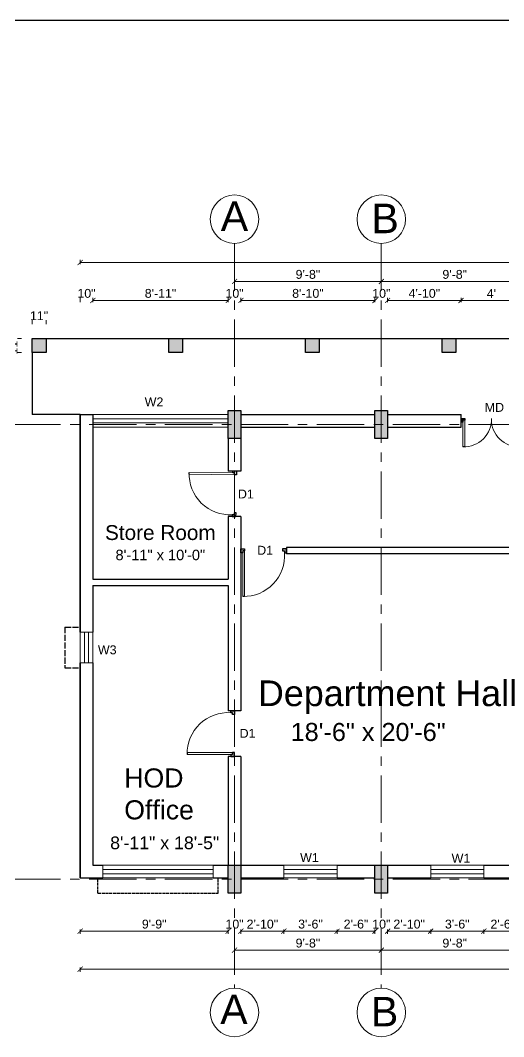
# Model space of a CAD drawing. Header units: inches. Extents: x -6800 to 96653, y -25814 to 17379.
# Drawn here: x -3375 to -2993, y 2875 to 3678 of the extents above; entities that cross this region are included whole.
import ezdxf

# ---------------------------------------------------------------- set-up
doc = ezdxf.new("R2010")
doc.units = ezdxf.units.IN
doc.header["$MEASUREMENT"] = 0
doc.header["$PDMODE"] = 34
doc.linetypes.add('ACAD_ISO02W100', pattern=[15, 12, -3])
doc.linetypes.add('CENTER', pattern=[2, 1.25, -0.25, 0.25, -0.25])
for name, color, linetype, lineweight in [('Cent line', 54, 'CENTER', 9), ('Column', 101, 'Continuous', 30), ('dimension', 50, 'Continuous', 20), ('dimension @ 1', 50, 'Continuous', 20), ('Door', 20, 'Continuous', 20), ('Page Format', 7, 'Continuous', 25), ('passage', 42, 'Continuous', 20), ('text', 31, 'Continuous', 13), ('Wall', 90, 'Continuous', 30), ('Win ele', 211, 'Continuous', 15), ('Window', 140, 'Continuous', 13)]:
    doc.layers.add(name, color=color, linetype=linetype, lineweight=lineweight)
doc.layers.add('Chajja', color=191, linetype='ACAD_ISO02W100', lineweight=13, transparency=0.75)
doc.styles.get("Standard").update_dxf_attribs({"font": 'arial.ttf'})
doc.dimstyles.get("Standard").update_dxf_attribs({"dimtxt": 7, "dimasz": 4, "dimexe": 2, "dimexo": 2, "dimgap": 2, "dimtad": 1, "dimdec": 0, "dimzin": 0, "dimdsep": 46, "dimlunit": 4, "dimtxsty": 'Standard', "dimblk": 'ARCHTICK', "dimcen": 0.25, "dimclrd": 256, "dimclre": 256, "dimclrt": 256, "dimadec": 0, "dimazin": 0, "dimtfac": 1, "dimtdec": 0, "dimtofl": 0, "dimtmove": 0, "dimatfit": 3, "dimfxl": 1, "dimfxlon": 1, "dimtolj": 1, "dimtzin": 0, "dimlwd": -1, "dimlwe": -1, "dimarcsym": 1})

# ---------------------------------------------------------------- blocks, each defined once
blk = doc.blocks.new('col')
at = {"layer": 'Column'}
h = blk.add_hatch(color=256, dxfattribs=at)
h.dxf.hatch_style = 1
h.paths.add_polyline_path([(830.39, 923.41), (820.39, 923.41), (820.39, 901.41), (830.39, 901.41)])
blk.add_lwpolyline([(820.39, 923.41), (830.39, 923.41), (830.39, 901.41), (820.39, 901.41)], close=True, dxfattribs=at)
blk = doc.blocks.new('ext col2')
at = {"layer": 'Column'}
h = blk.add_hatch(color=256, dxfattribs=at)
h.dxf.hatch_style = 1
h.paths.add_polyline_path([(-33.85, -32.68), (-33.85, -21.68), (-44.85, -21.68), (-44.85, -32.68)])
blk.add_lwpolyline([(-44.85, -21.68), (-33.85, -21.68), (-33.85, -32.68), (-44.85, -32.68)], close=True, dxfattribs=at)
blk = doc.blocks.new('*D1023')
at = {"layer": 'Defpoints', "color": 0, "transparency": 16777216}
for p in [(-3200.24, 3456.59), (-3210.24, 3366.59), (-3200.24, 3366.59)]:
    blk.add_point(p, dxfattribs=at)
at = {"layer": 'dimension', "transparency": 16777216}
for p, q in [((-3210.24, 3455.34), (-3210.24, 3458.59)), ((-3200.24, 3455.34), (-3200.24, 3458.59))]:
    blk.add_line(p, q, dxfattribs=at)
at = {"layer": 'dimension', "transparency": 16777216, "insert": (-3205.24, 3462.16), "char_height": 7, "attachment_point": 5}
blk.add_mtext('\\A1;10"', dxfattribs=at)
blk = doc.blocks.new('_ArchTick')
at = {"color": 0, "linetype": 'ByBlock', "const_width": 0.15}
blk.add_lwpolyline([(-0.5, -0.5), (0.5, 0.5)], dxfattribs=at)
blk = doc.blocks.new('*D1022')
at = {"layer": 'Defpoints', "color": 0, "transparency": 16777216}
for p in [(-3094.24, 3456.59), (-3200.24, 3366.59), (-3094.24, 3369.59)]:
    blk.add_point(p, dxfattribs=at)
at = {"layer": 'dimension', "transparency": 16777216}
for p, q in [((-3200.24, 3455.34), (-3200.24, 3458.59)), ((-3200.24, 3456.59), (-3094.24, 3456.59)), ((-3094.24, 3455.34), (-3094.24, 3458.59))]:
    blk.add_line(p, q, dxfattribs=at)
at = {"layer": 'dimension', "transparency": 16777216, "xscale": 4, "yscale": 4, "zscale": 4, "rotation": 180}
blk.add_blockref('_ArchTick', (-3200.24, 3456.59), dxfattribs=at)
at = {"layer": 'dimension', "transparency": 16777216, "xscale": 4, "yscale": 4, "zscale": 4}
blk.add_blockref('_ArchTick', (-3094.24, 3456.59), dxfattribs=at)
at = {"layer": 'dimension', "transparency": 16777216, "insert": (-3147.24, 3462.16), "char_height": 7, "attachment_point": 5}
blk.add_mtext('\\A1;8\'-10"', dxfattribs=at)
blk = doc.blocks.new('*D1021')
at = {"layer": 'Defpoints', "color": 0, "transparency": 16777216}
for p in [(-3084.24, 3456.59), (-3094.24, 3369.59), (-3084.24, 3369.59)]:
    blk.add_point(p, dxfattribs=at)
at = {"layer": 'dimension', "transparency": 16777216}
for p, q in [((-3094.24, 3455.34), (-3094.24, 3458.59)), ((-3084.24, 3455.34), (-3084.24, 3458.59))]:
    blk.add_line(p, q, dxfattribs=at)
at = {"layer": 'dimension', "transparency": 16777216, "insert": (-3089.24, 3462.16), "char_height": 7, "attachment_point": 5}
blk.add_mtext('\\A1;10"', dxfattribs=at)
blk = doc.blocks.new('*D1020')
at = {"layer": 'Defpoints', "color": 0, "transparency": 16777216}
for p in [(-3026.24, 3456.59), (-3084.24, 3369.59), (-3026.24, 3366.59)]:
    blk.add_point(p, dxfattribs=at)
at = {"layer": 'dimension', "transparency": 16777216}
for p, q in [((-3084.24, 3455.34), (-3084.24, 3458.59)), ((-3084.24, 3456.59), (-3026.24, 3456.59)), ((-3026.24, 3455.34), (-3026.24, 3458.59))]:
    blk.add_line(p, q, dxfattribs=at)
at = {"layer": 'dimension', "transparency": 16777216, "xscale": 4, "yscale": 4, "zscale": 4, "rotation": 180}
blk.add_blockref('_ArchTick', (-3084.24, 3456.59), dxfattribs=at)
at = {"layer": 'dimension', "transparency": 16777216, "xscale": 4, "yscale": 4, "zscale": 4}
blk.add_blockref('_ArchTick', (-3026.24, 3456.59), dxfattribs=at)
at = {"layer": 'dimension', "transparency": 16777216, "insert": (-3055.24, 3462.16), "char_height": 7, "attachment_point": 5}
blk.add_mtext('\\A1;4\'-10"', dxfattribs=at)
blk = doc.blocks.new('*D1019')
at = {"layer": 'Defpoints', "color": 0, "transparency": 16777216}
for p in [(-2978.24, 3456.59), (-3026.24, 3366.59), (-2978.24, 3369.59)]:
    blk.add_point(p, dxfattribs=at)
at = {"layer": 'dimension', "transparency": 16777216}
for p, q in [((-3026.24, 3455.34), (-3026.24, 3458.59)), ((-3026.24, 3456.59), (-2978.24, 3456.59)), ((-2978.24, 3455.34), (-2978.24, 3458.59))]:
    blk.add_line(p, q, dxfattribs=at)
at = {"layer": 'dimension', "transparency": 16777216, "xscale": 4, "yscale": 4, "zscale": 4, "rotation": 180}
blk.add_blockref('_ArchTick', (-3026.24, 3456.59), dxfattribs=at)
at = {"layer": 'dimension', "transparency": 16777216, "xscale": 4, "yscale": 4, "zscale": 4}
blk.add_blockref('_ArchTick', (-2978.24, 3456.59), dxfattribs=at)
at = {"layer": 'dimension', "transparency": 16777216, "insert": (-3002.24, 3462.09), "char_height": 7, "attachment_point": 5}
blk.add_mtext("\\A1;4'", dxfattribs=at)
blk = doc.blocks.new('*D1002')
at = {"layer": 'Defpoints', "color": 0, "transparency": 16777216}
for p in [(-3317.24, 3456.59), (-3327.24, 3366.59), (-3317.24, 3366.59)]:
    blk.add_point(p, dxfattribs=at)
at = {"layer": 'dimension', "transparency": 16777216}
for p, q in [((-3327.24, 3455.34), (-3327.24, 3458.59)), ((-3317.24, 3455.34), (-3317.24, 3458.59))]:
    blk.add_line(p, q, dxfattribs=at)
at = {"layer": 'dimension', "transparency": 16777216, "insert": (-3322.24, 3462.16), "char_height": 7, "attachment_point": 5}
blk.add_mtext('\\A1;10"', dxfattribs=at)
blk = doc.blocks.new('*D1001')
at = {"layer": 'Defpoints', "color": 0, "transparency": 16777216}
for p in [(-3210.24, 3456.59), (-3317.24, 3366.59), (-3210.24, 3369.59)]:
    blk.add_point(p, dxfattribs=at)
at = {"layer": 'dimension', "transparency": 16777216}
for p, q in [((-3317.24, 3455.34), (-3317.24, 3458.59)), ((-3317.24, 3456.59), (-3210.24, 3456.59)), ((-3210.24, 3455.34), (-3210.24, 3458.59))]:
    blk.add_line(p, q, dxfattribs=at)
at = {"layer": 'dimension', "transparency": 16777216, "xscale": 4, "yscale": 4, "zscale": 4, "rotation": 180}
blk.add_blockref('_ArchTick', (-3317.24, 3456.59), dxfattribs=at)
at = {"layer": 'dimension', "transparency": 16777216, "xscale": 4, "yscale": 4, "zscale": 4}
blk.add_blockref('_ArchTick', (-3210.24, 3456.59), dxfattribs=at)
at = {"layer": 'dimension', "transparency": 16777216, "insert": (-3263.74, 3462.16), "char_height": 7, "attachment_point": 5}
blk.add_mtext('\\A1;8\'-11"', dxfattribs=at)
blk = doc.blocks.new('*D1000')
at = {"layer": 'Defpoints', "color": 0, "transparency": 16777216}
for p in [(-3089.24, 3471.59), (-3205.24, 3369.59), (-3089.24, 3369.59)]:
    blk.add_point(p, dxfattribs=at)
at = {"layer": 'dimension', "transparency": 16777216}
for p, q in [((-3205.24, 3470.34), (-3205.24, 3473.59)), ((-3205.24, 3471.59), (-3089.24, 3471.59)), ((-3089.24, 3470.34), (-3089.24, 3473.59))]:
    blk.add_line(p, q, dxfattribs=at)
at = {"layer": 'dimension', "transparency": 16777216, "xscale": 4, "yscale": 4, "zscale": 4, "rotation": 180}
blk.add_blockref('_ArchTick', (-3205.24, 3471.59), dxfattribs=at)
at = {"layer": 'dimension', "transparency": 16777216, "xscale": 4, "yscale": 4, "zscale": 4}
blk.add_blockref('_ArchTick', (-3089.24, 3471.59), dxfattribs=at)
at = {"layer": 'dimension', "transparency": 16777216, "insert": (-3147.24, 3477.16), "char_height": 7, "attachment_point": 5}
blk.add_mtext('\\A1;9\'-8"', dxfattribs=at)
blk = doc.blocks.new('*D999')
at = {"layer": 'Defpoints', "color": 0, "transparency": 16777216}
for p in [(-2973.24, 3471.59), (-3089.24, 3369.59), (-2973.24, 3369.59)]:
    blk.add_point(p, dxfattribs=at)
at = {"layer": 'dimension', "transparency": 16777216}
for p, q in [((-3089.24, 3470.34), (-3089.24, 3473.59)), ((-3089.24, 3471.59), (-2973.24, 3471.59)), ((-2973.24, 3470.34), (-2973.24, 3473.59))]:
    blk.add_line(p, q, dxfattribs=at)
at = {"layer": 'dimension', "transparency": 16777216, "xscale": 4, "yscale": 4, "zscale": 4, "rotation": 180}
blk.add_blockref('_ArchTick', (-3089.24, 3471.59), dxfattribs=at)
at = {"layer": 'dimension', "transparency": 16777216, "xscale": 4, "yscale": 4, "zscale": 4}
blk.add_blockref('_ArchTick', (-2973.24, 3471.59), dxfattribs=at)
at = {"layer": 'dimension', "transparency": 16777216, "insert": (-3031.24, 3477.16), "char_height": 7, "attachment_point": 5}
blk.add_mtext('\\A1;9\'-8"', dxfattribs=at)
blk = doc.blocks.new('*D992')
at = {"layer": 'Defpoints', "color": 0, "transparency": 16777216}
for p in [(-2155.24, 3486.59), (-3327.24, 3366.59), (-2155.24, 3366.59)]:
    blk.add_point(p, dxfattribs=at)
at = {"layer": 'dimension', "transparency": 16777216}
for p, q in [((-3327.24, 3485.34), (-3327.24, 3488.59)), ((-3327.24, 3486.59), (-2155.24, 3486.59)), ((-2155.24, 3485.34), (-2155.24, 3488.59))]:
    blk.add_line(p, q, dxfattribs=at)
at = {"layer": 'dimension', "transparency": 16777216, "xscale": 4, "yscale": 4, "zscale": 4, "rotation": 180}
blk.add_blockref('_ArchTick', (-3327.24, 3486.59), dxfattribs=at)
at = {"layer": 'dimension', "transparency": 16777216, "xscale": 4, "yscale": 4, "zscale": 4}
blk.add_blockref('_ArchTick', (-2155.24, 3486.59), dxfattribs=at)
at = {"layer": 'dimension', "transparency": 16777216, "insert": (-2741.24, 3492.16), "char_height": 7, "attachment_point": 5}
blk.add_mtext('\\A1;97\'-8"', dxfattribs=at)
blk = doc.blocks.new('*D991')
at = {"layer": 'Defpoints', "color": 0, "transparency": 16777216}
for p in [(-3327.24, 3366.59), (-3395.24, 3194.59), (-3327.24, 3194.59)]:
    blk.add_point(p, dxfattribs=at)
at = {"layer": 'dimension', "transparency": 16777216}
for p, q in [((-3393.99, 3366.59), (-3397.24, 3366.59)), ((-3395.24, 3366.59), (-3395.24, 3194.59)), ((-3393.99, 3194.59), (-3397.24, 3194.59))]:
    blk.add_line(p, q, dxfattribs=at)
at = {"layer": 'dimension', "transparency": 16777216, "xscale": 4, "yscale": 4, "zscale": 4}
for p, rotation in [((-3395.24, 3366.59), 90), ((-3395.24, 3194.59), 270)]:
    blk.add_blockref('_ArchTick', p, dxfattribs=dict(at, rotation=rotation))
at = {"layer": 'dimension', "transparency": 16777216, "insert": (-3400.76, 3280.59), "char_height": 7, "attachment_point": 5, "rotation": 90}
blk.add_mtext('\\A1;14\'-4"', dxfattribs=at)
blk = doc.blocks.new('*D990')
at = {"layer": 'Defpoints', "color": 0, "transparency": 16777216}
for p in [(-3327.24, 3194.59), (-3395.24, 3170.59), (-3327.24, 3170.59)]:
    blk.add_point(p, dxfattribs=at)
at = {"layer": 'dimension', "transparency": 16777216}
for p, q in [((-3393.99, 3194.59), (-3397.24, 3194.59)), ((-3395.24, 3194.59), (-3395.24, 3170.59)), ((-3393.99, 3170.59), (-3397.24, 3170.59))]:
    blk.add_line(p, q, dxfattribs=at)
at = {"layer": 'dimension', "transparency": 16777216, "xscale": 4, "yscale": 4, "zscale": 4}
for p, rotation in [((-3395.24, 3194.59), 90), ((-3395.24, 3170.59), 270)]:
    blk.add_blockref('_ArchTick', p, dxfattribs=dict(at, rotation=rotation))
at = {"layer": 'dimension', "transparency": 16777216, "insert": (-3400.76, 3182.59), "char_height": 7, "attachment_point": 5, "rotation": 90}
blk.add_mtext("\\A1;2'", dxfattribs=at)
blk = doc.blocks.new('*D989')
at = {"layer": 'Defpoints', "color": 0, "transparency": 16777216}
for p in [(-3327.24, 3170.59), (-3395.24, 3000.59), (-3327.24, 3000.59)]:
    blk.add_point(p, dxfattribs=at)
at = {"layer": 'dimension', "transparency": 16777216}
for p, q in [((-3393.99, 3170.59), (-3397.24, 3170.59)), ((-3395.24, 3170.59), (-3395.24, 3000.59)), ((-3393.99, 3000.59), (-3397.24, 3000.59))]:
    blk.add_line(p, q, dxfattribs=at)
at = {"layer": 'dimension', "transparency": 16777216, "xscale": 4, "yscale": 4, "zscale": 4}
for p, rotation in [((-3395.24, 3170.59), 90), ((-3395.24, 3000.59), 270)]:
    blk.add_blockref('_ArchTick', p, dxfattribs=dict(at, rotation=rotation))
at = {"layer": 'dimension', "transparency": 16777216, "insert": (-3400.76, 3085.59), "char_height": 7, "attachment_point": 5, "rotation": 90}
blk.add_mtext('\\A1;14\'-2"', dxfattribs=at)
blk = doc.blocks.new('*D988')
at = {"layer": 'Defpoints', "color": 0, "transparency": 16777216}
for p in [(-3205.24, 3358.59), (-3410.24, 2999.59), (-3205.24, 2999.59)]:
    blk.add_point(p, dxfattribs=at)
at = {"layer": 'dimension', "transparency": 16777216}
for p, q in [((-3408.99, 3358.59), (-3412.24, 3358.59)), ((-3410.24, 3358.59), (-3410.24, 2999.59)), ((-3408.99, 2999.59), (-3412.24, 2999.59))]:
    blk.add_line(p, q, dxfattribs=at)
at = {"layer": 'dimension', "transparency": 16777216, "xscale": 4, "yscale": 4, "zscale": 4}
for p, rotation in [((-3410.24, 3358.59), 90), ((-3410.24, 2999.59), 270)]:
    blk.add_blockref('_ArchTick', p, dxfattribs=dict(at, rotation=rotation))
at = {"layer": 'dimension', "transparency": 16777216, "insert": (-3415.81, 3179.09), "char_height": 7, "attachment_point": 5, "rotation": 90}
blk.add_mtext('\\A1;29\'-11"', dxfattribs=at)
blk = doc.blocks.new('*D987')
at = {"layer": 'Defpoints', "color": 0, "transparency": 16777216}
for p in [(-3327.24, 3366.59), (-3425.24, 3000.59), (-3327.24, 3000.59)]:
    blk.add_point(p, dxfattribs=at)
at = {"layer": 'dimension', "transparency": 16777216}
for p, q in [((-3423.99, 3366.59), (-3427.24, 3366.59)), ((-3425.24, 3366.59), (-3425.24, 3000.59)), ((-3423.99, 3000.59), (-3427.24, 3000.59))]:
    blk.add_line(p, q, dxfattribs=at)
at = {"layer": 'dimension', "transparency": 16777216, "xscale": 4, "yscale": 4, "zscale": 4}
for p, rotation in [((-3425.24, 3366.59), 90), ((-3425.24, 3000.59), 270)]:
    blk.add_blockref('_ArchTick', p, dxfattribs=dict(at, rotation=rotation))
at = {"layer": 'dimension', "transparency": 16777216, "insert": (-3430.82, 3183.59), "char_height": 7, "attachment_point": 5, "rotation": 90}
blk.add_mtext('\\A1;30\'-6"', dxfattribs=at)
blk = doc.blocks.new('*D986')
at = {"layer": 'Defpoints', "color": 0, "transparency": 16777216}
for p in [(-3327.24, 3000.59), (-3210.24, 2999.59), (-3210.24, 2958.59)]:
    blk.add_point(p, dxfattribs=at)
at = {"layer": 'dimension', "transparency": 16777216}
for p, q in [((-3327.24, 2959.84), (-3327.24, 2956.59)), ((-3327.24, 2958.59), (-3210.24, 2958.59)), ((-3210.24, 2959.84), (-3210.24, 2956.59))]:
    blk.add_line(p, q, dxfattribs=at)
at = {"layer": 'dimension', "transparency": 16777216, "xscale": 4, "yscale": 4, "zscale": 4, "rotation": 180}
blk.add_blockref('_ArchTick', (-3327.24, 2958.59), dxfattribs=at)
at = {"layer": 'dimension', "transparency": 16777216, "xscale": 4, "yscale": 4, "zscale": 4}
blk.add_blockref('_ArchTick', (-3210.24, 2958.59), dxfattribs=at)
at = {"layer": 'dimension', "transparency": 16777216, "insert": (-3268.74, 2964.16), "char_height": 7, "attachment_point": 5}
blk.add_mtext('\\A1;9\'-9"', dxfattribs=at)
blk = doc.blocks.new('*D985')
at = {"layer": 'Defpoints', "color": 0, "transparency": 16777216}
for p in [(-3210.24, 2999.59), (-3200.24, 2988.59), (-3200.24, 2958.59)]:
    blk.add_point(p, dxfattribs=at)
at = {"layer": 'dimension', "transparency": 16777216}
for p, q in [((-3210.24, 2959.84), (-3210.24, 2956.59)), ((-3200.24, 2959.84), (-3200.24, 2956.59))]:
    blk.add_line(p, q, dxfattribs=at)
at = {"layer": 'dimension', "transparency": 16777216, "insert": (-3205.24, 2964.16), "char_height": 7, "attachment_point": 5}
blk.add_mtext('\\A1;10"', dxfattribs=at)
blk = doc.blocks.new('*D984')
at = {"layer": 'Defpoints', "color": 0, "transparency": 16777216}
for p in [(-3166.24, 3000.59), (-3200.24, 2988.59), (-3166.24, 2958.59)]:
    blk.add_point(p, dxfattribs=at)
at = {"layer": 'dimension', "transparency": 16777216}
for p, q in [((-3200.24, 2959.84), (-3200.24, 2956.59)), ((-3200.24, 2958.59), (-3166.24, 2958.59)), ((-3166.24, 2959.84), (-3166.24, 2956.59))]:
    blk.add_line(p, q, dxfattribs=at)
at = {"layer": 'dimension', "transparency": 16777216, "xscale": 4, "yscale": 4, "zscale": 4, "rotation": 180}
blk.add_blockref('_ArchTick', (-3200.24, 2958.59), dxfattribs=at)
at = {"layer": 'dimension', "transparency": 16777216, "xscale": 4, "yscale": 4, "zscale": 4}
blk.add_blockref('_ArchTick', (-3166.24, 2958.59), dxfattribs=at)
at = {"layer": 'dimension', "transparency": 16777216, "insert": (-3183.24, 2964.16), "char_height": 7, "attachment_point": 5}
blk.add_mtext('\\A1;2\'-10"', dxfattribs=at)
blk = doc.blocks.new('*D983')
at = {"layer": 'Defpoints', "color": 0, "transparency": 16777216}
for p in [(-3166.24, 3000.59), (-3124.24, 3000.59), (-3124.24, 2958.59)]:
    blk.add_point(p, dxfattribs=at)
at = {"layer": 'dimension', "transparency": 16777216}
for p, q in [((-3166.24, 2959.84), (-3166.24, 2956.59)), ((-3166.24, 2958.59), (-3124.24, 2958.59)), ((-3124.24, 2959.84), (-3124.24, 2956.59))]:
    blk.add_line(p, q, dxfattribs=at)
at = {"layer": 'dimension', "transparency": 16777216, "xscale": 4, "yscale": 4, "zscale": 4, "rotation": 180}
blk.add_blockref('_ArchTick', (-3166.24, 2958.59), dxfattribs=at)
at = {"layer": 'dimension', "transparency": 16777216, "xscale": 4, "yscale": 4, "zscale": 4}
blk.add_blockref('_ArchTick', (-3124.24, 2958.59), dxfattribs=at)
at = {"layer": 'dimension', "transparency": 16777216, "insert": (-3145.24, 2964.16), "char_height": 7, "attachment_point": 5}
blk.add_mtext('\\A1;3\'-6"', dxfattribs=at)
blk = doc.blocks.new('*D982')
at = {"layer": 'Defpoints', "color": 0, "transparency": 16777216}
for p in [(-3124.24, 3000.59), (-3094.24, 2999.59), (-3094.24, 2958.59)]:
    blk.add_point(p, dxfattribs=at)
at = {"layer": 'dimension', "transparency": 16777216}
for p, q in [((-3124.24, 2959.84), (-3124.24, 2956.59)), ((-3124.24, 2958.59), (-3094.24, 2958.59)), ((-3094.24, 2959.84), (-3094.24, 2956.59))]:
    blk.add_line(p, q, dxfattribs=at)
at = {"layer": 'dimension', "transparency": 16777216, "xscale": 4, "yscale": 4, "zscale": 4, "rotation": 180}
blk.add_blockref('_ArchTick', (-3124.24, 2958.59), dxfattribs=at)
at = {"layer": 'dimension', "transparency": 16777216, "xscale": 4, "yscale": 4, "zscale": 4}
blk.add_blockref('_ArchTick', (-3094.24, 2958.59), dxfattribs=at)
at = {"layer": 'dimension', "transparency": 16777216, "insert": (-3109.24, 2964.16), "char_height": 7, "attachment_point": 5}
blk.add_mtext('\\A1;2\'-6"', dxfattribs=at)
blk = doc.blocks.new('*D981')
at = {"layer": 'Defpoints', "color": 0, "transparency": 16777216}
for p in [(-3094.24, 2999.59), (-3084.24, 2999.59), (-3084.24, 2958.59)]:
    blk.add_point(p, dxfattribs=at)
at = {"layer": 'dimension', "transparency": 16777216}
for p, q in [((-3094.24, 2959.84), (-3094.24, 2956.59)), ((-3084.24, 2959.84), (-3084.24, 2956.59))]:
    blk.add_line(p, q, dxfattribs=at)
at = {"layer": 'dimension', "transparency": 16777216, "insert": (-3089.24, 2964.16), "char_height": 7, "attachment_point": 5}
blk.add_mtext('\\A1;10"', dxfattribs=at)
blk = doc.blocks.new('*D980')
at = {"layer": 'Defpoints', "color": 0, "transparency": 16777216}
for p in [(-3084.24, 2999.59), (-3050.24, 3000.59), (-3050.24, 2958.59)]:
    blk.add_point(p, dxfattribs=at)
at = {"layer": 'dimension', "transparency": 16777216}
for p, q in [((-3084.24, 2959.84), (-3084.24, 2956.59)), ((-3084.24, 2958.59), (-3050.24, 2958.59)), ((-3050.24, 2959.84), (-3050.24, 2956.59))]:
    blk.add_line(p, q, dxfattribs=at)
at = {"layer": 'dimension', "transparency": 16777216, "xscale": 4, "yscale": 4, "zscale": 4, "rotation": 180}
blk.add_blockref('_ArchTick', (-3084.24, 2958.59), dxfattribs=at)
at = {"layer": 'dimension', "transparency": 16777216, "xscale": 4, "yscale": 4, "zscale": 4}
blk.add_blockref('_ArchTick', (-3050.24, 2958.59), dxfattribs=at)
at = {"layer": 'dimension', "transparency": 16777216, "insert": (-3067.24, 2964.16), "char_height": 7, "attachment_point": 5}
blk.add_mtext('\\A1;2\'-10"', dxfattribs=at)
blk = doc.blocks.new('*D979')
at = {"layer": 'Defpoints', "color": 0, "transparency": 16777216}
for p in [(-3050.24, 3000.59), (-3008.24, 3000.59), (-3008.24, 2958.59)]:
    blk.add_point(p, dxfattribs=at)
at = {"layer": 'dimension', "transparency": 16777216}
for p, q in [((-3050.24, 2959.84), (-3050.24, 2956.59)), ((-3050.24, 2958.59), (-3008.24, 2958.59)), ((-3008.24, 2959.84), (-3008.24, 2956.59))]:
    blk.add_line(p, q, dxfattribs=at)
at = {"layer": 'dimension', "transparency": 16777216, "xscale": 4, "yscale": 4, "zscale": 4, "rotation": 180}
blk.add_blockref('_ArchTick', (-3050.24, 2958.59), dxfattribs=at)
at = {"layer": 'dimension', "transparency": 16777216, "xscale": 4, "yscale": 4, "zscale": 4}
blk.add_blockref('_ArchTick', (-3008.24, 2958.59), dxfattribs=at)
at = {"layer": 'dimension', "transparency": 16777216, "insert": (-3029.24, 2964.16), "char_height": 7, "attachment_point": 5}
blk.add_mtext('\\A1;3\'-6"', dxfattribs=at)
blk = doc.blocks.new('*D978')
at = {"layer": 'Defpoints', "color": 0, "transparency": 16777216}
for p in [(-3008.24, 3000.59), (-2978.24, 3000.59), (-2978.24, 2958.59)]:
    blk.add_point(p, dxfattribs=at)
at = {"layer": 'dimension', "transparency": 16777216}
for p, q in [((-3008.24, 2959.84), (-3008.24, 2956.59)), ((-3008.24, 2958.59), (-2978.24, 2958.59)), ((-2978.24, 2959.84), (-2978.24, 2956.59))]:
    blk.add_line(p, q, dxfattribs=at)
at = {"layer": 'dimension', "transparency": 16777216, "xscale": 4, "yscale": 4, "zscale": 4, "rotation": 180}
blk.add_blockref('_ArchTick', (-3008.24, 2958.59), dxfattribs=at)
at = {"layer": 'dimension', "transparency": 16777216, "xscale": 4, "yscale": 4, "zscale": 4}
blk.add_blockref('_ArchTick', (-2978.24, 2958.59), dxfattribs=at)
at = {"layer": 'dimension', "transparency": 16777216, "insert": (-2993.24, 2964.16), "char_height": 7, "attachment_point": 5}
blk.add_mtext('\\A1;2\'-6"', dxfattribs=at)
blk = doc.blocks.new('*D963')
at = {"layer": 'Defpoints', "color": 0, "transparency": 16777216}
for p in [(-3205.24, 2988.59), (-3089.24, 2988.59), (-3089.24, 2943.59)]:
    blk.add_point(p, dxfattribs=at)
at = {"layer": 'dimension', "transparency": 16777216}
for p, q in [((-3205.24, 2944.84), (-3205.24, 2941.59)), ((-3205.24, 2943.59), (-3089.24, 2943.59)), ((-3089.24, 2944.84), (-3089.24, 2941.59))]:
    blk.add_line(p, q, dxfattribs=at)
at = {"layer": 'dimension', "transparency": 16777216, "xscale": 4, "yscale": 4, "zscale": 4, "rotation": 180}
blk.add_blockref('_ArchTick', (-3205.24, 2943.59), dxfattribs=at)
at = {"layer": 'dimension', "transparency": 16777216, "xscale": 4, "yscale": 4, "zscale": 4}
blk.add_blockref('_ArchTick', (-3089.24, 2943.59), dxfattribs=at)
at = {"layer": 'dimension', "transparency": 16777216, "insert": (-3147.24, 2949.16), "char_height": 7, "attachment_point": 5}
blk.add_mtext('\\A1;9\'-8"', dxfattribs=at)
blk = doc.blocks.new('*D962')
at = {"layer": 'Defpoints', "color": 0, "transparency": 16777216}
for p in [(-3089.24, 2988.59), (-2973.24, 2988.59), (-2973.24, 2943.59)]:
    blk.add_point(p, dxfattribs=at)
at = {"layer": 'dimension', "transparency": 16777216}
for p, q in [((-3089.24, 2944.84), (-3089.24, 2941.59)), ((-3089.24, 2943.59), (-2973.24, 2943.59)), ((-2973.24, 2944.84), (-2973.24, 2941.59))]:
    blk.add_line(p, q, dxfattribs=at)
at = {"layer": 'dimension', "transparency": 16777216, "xscale": 4, "yscale": 4, "zscale": 4, "rotation": 180}
blk.add_blockref('_ArchTick', (-3089.24, 2943.59), dxfattribs=at)
at = {"layer": 'dimension', "transparency": 16777216, "xscale": 4, "yscale": 4, "zscale": 4}
blk.add_blockref('_ArchTick', (-2973.24, 2943.59), dxfattribs=at)
at = {"layer": 'dimension', "transparency": 16777216, "insert": (-3031.24, 2949.16), "char_height": 7, "attachment_point": 5}
blk.add_mtext('\\A1;9\'-8"', dxfattribs=at)
blk = doc.blocks.new('*D955')
at = {"layer": 'Defpoints', "color": 0, "transparency": 16777216}
for p in [(-3327.24, 3000.59), (-2155.24, 3000.59), (-2155.24, 2928.59)]:
    blk.add_point(p, dxfattribs=at)
at = {"layer": 'dimension', "transparency": 16777216}
for p, q in [((-3327.24, 2929.84), (-3327.24, 2926.59)), ((-2155.24, 2929.84), (-2155.24, 2926.59)), ((-3327.24, 2928.59), (-2155.24, 2928.59))]:
    blk.add_line(p, q, dxfattribs=at)
at = {"layer": 'dimension', "transparency": 16777216, "xscale": 4, "yscale": 4, "zscale": 4, "rotation": 180}
blk.add_blockref('_ArchTick', (-3327.24, 2928.59), dxfattribs=at)
at = {"layer": 'dimension', "transparency": 16777216, "xscale": 4, "yscale": 4, "zscale": 4}
blk.add_blockref('_ArchTick', (-2155.24, 2928.59), dxfattribs=at)
at = {"layer": 'dimension', "transparency": 16777216, "insert": (-2741.24, 2934.16), "char_height": 7, "attachment_point": 5}
blk.add_mtext('\\A1;97\'-8"', dxfattribs=at)
blk = doc.blocks.new('*D949')
at = {"layer": 'Defpoints', "color": 0, "transparency": 16777216}
for p in [(-3354.24, 3439.03), (-3365.24, 3426.59), (-3354.24, 3426.59)]:
    blk.add_point(p, dxfattribs=at)
at = {"layer": 'dimension', "transparency": 16777216}
for p, q in [((-3365.24, 3437.78), (-3365.24, 3441.03)), ((-3354.24, 3437.78), (-3354.24, 3441.03))]:
    blk.add_line(p, q, dxfattribs=at)
at = {"layer": 'dimension', "transparency": 16777216, "insert": (-3359.74, 3444.54), "char_height": 7, "attachment_point": 5}
blk.add_mtext('\\A1;11"', dxfattribs=at)
blk = doc.blocks.new('*D948')
at = {"layer": 'Defpoints', "color": 0, "transparency": 16777216}
for p in [(-3365.24, 3426.59), (-3374.78, 3415.59), (-3365.24, 3415.59)]:
    blk.add_point(p, dxfattribs=at)
at = {"layer": 'dimension', "transparency": 16777216}
for p, q in [((-3373.53, 3426.59), (-3376.78, 3426.59)), ((-3373.53, 3415.59), (-3376.78, 3415.59))]:
    blk.add_line(p, q, dxfattribs=at)
at = {"layer": 'dimension', "transparency": 16777216, "insert": (-3380.29, 3421.09), "char_height": 7, "attachment_point": 5, "rotation": 90}
blk.add_mtext('\\A1;11"', dxfattribs=at)
blk = doc.blocks.new('D')
at = {"transparency": 33554508}
h = blk.add_hatch(color=4, dxfattribs=at)
h.dxf.hatch_style = 1
h.paths.add_polyline_path([(619.55, 27.79), (621.05, 27.79), (621.05, 29.29), (618.05, 29.29), (618.05, 26.29), (619.55, 26.29)])
h = blk.add_hatch(color=4, dxfattribs=at)
h.dxf.hatch_style = 1
h.paths.add_polyline_path([(664.55, 26.29), (666.05, 26.29), (666.05, 29.29), (663.05, 29.29), (663.05, 27.79), (664.55, 27.79)])
for p, q in [((618.05, 26.29), (618.05, 29.29)), ((618.05, 29.29), (621.05, 29.29)), ((619.55, 26.29), (618.05, 26.29)), ((621.05, 27.79), (619.55, 27.79)), ((619.55, 27.79), (619.55, 26.29)), ((621.05, 29.29), (621.05, 27.79)), ((666.05, 29.29), (663.05, 29.29)), ((663.05, 29.29), (663.05, 27.79)), ((663.05, 27.79), (664.55, 27.79)), ((664.55, 27.79), (664.55, 26.29)), ((664.55, 26.29), (666.05, 26.29)), ((666.05, 26.29), (666.05, 29.29)), ((621.05, 6.79), (619.55, 6.79)), ((663.05, 6.79), (664.55, 6.79))]:
    blk.add_line(p, q)
at = {"layer": 'Door'}
for p, q in [((619.55, 6.79), (619.55, 27.79)), ((621.05, 27.79), (621.05, 6.79)), ((663.05, 27.79), (663.05, 6.79)), ((664.55, 6.79), (664.55, 27.79))]:
    blk.add_line(p, q, dxfattribs=at)
for centre, radius, start, end in [((620.3, 28.54), 21.76, 268.02507, 1.97493), ((663.8, 28.51), 21.74, 179.93185, 271.97728)]:
    blk.add_arc(centre, radius, start, end, dxfattribs=at)
blk = doc.blocks.new('D1')
at = {"transparency": 33554508}
h = blk.add_hatch(color=4, dxfattribs=at)
h.dxf.hatch_style = 1
h.paths.add_polyline_path([(579.58, -15.73), (581.08, -15.73), (581.08, -14.23), (578.08, -14.23), (578.08, -17.23), (579.58, -17.23)])
h.paths.add_polyline_path([(612.58, -15.73), (612.58, -17.23), (614.08, -17.23), (614.08, -14.23), (611.08, -14.23), (611.08, -15.73)])
for p, q in [((578.08, -17.23), (578.08, -14.23)), ((578.08, -14.23), (581.08, -14.23)), ((581.08, -15.73), (579.58, -15.73)), ((579.58, -15.73), (579.58, -17.23)), ((581.08, -14.23), (581.08, -15.73)), ((614.08, -14.23), (611.08, -14.23)), ((611.08, -14.23), (611.08, -15.73)), ((611.08, -15.73), (612.58, -15.73)), ((612.58, -15.73), (612.58, -17.23)), ((614.08, -17.23), (614.08, -14.23)), ((579.58, -17.23), (578.08, -17.23)), ((612.58, -17.23), (614.08, -17.23)), ((611.08, -51.73), (612.58, -51.73))]:
    blk.add_line(p, q)
at = {"layer": 'Door'}
for p, q in [((611.08, -15.73), (611.08, -51.73)), ((612.58, -51.73), (612.58, -15.73))]:
    blk.add_line(p, q, dxfattribs=at)
blk.add_arc((611.83, -19.41), 32.32, 176.12441, 271.32953, dxfattribs=at)

msp = doc.modelspace()

# ---------------------------------------------------------------- linework, layer by layer
at = {"layer": 'Cent line', "ltscale": 30, "transparency": 33554643}
for p, q in [((-3205.24, 3501.59), (-3205.24, 2913.59)), ((-3089.24, 3501.59), (-3089.24, 2913.59)), ((-3440.24, 3358.59), (-1973.24, 3358.59)), ((-3440.24, 2999.59), (-1973.24, 2999.59))]:
    msp.add_line(p, q, dxfattribs=at)
at = {"layer": 'Chajja', "lineweight": 25, "ltscale": 0.4, "transparency": 33554687}
for p, q in [((-3339.24, 3198.59), (-3327.24, 3198.59)), ((-3339.24, 3198.59), (-3339.24, 3166.59)), ((-3339.24, 3166.59), (-3327.24, 3166.59))]:
    msp.add_line(p, q, dxfattribs=at)
at = {"layer": 'Chajja', "lineweight": 25, "ltscale": 0.2, "transparency": 33554687}
for p, q in [((-3313.24, 2988.59), (-3313.24, 3000.59)), ((-3218.24, 2988.59), (-3218.24, 3000.59)), ((-3313.24, 2988.59), (-3218.24, 2988.59))]:
    msp.add_line(p, q, dxfattribs=at)
at = {"layer": 'dimension', "transparency": 33554651}
for centre in [(-3205.24, 3520.73), (-3089.24, 3520.73)]:
    msp.add_circle(centre, 19.15, dxfattribs=at)
at = {"layer": 'Page Format'}
msp.add_line((-4087.92, 3677.79), (-910.32, 3677.79), dxfattribs=at)
at = {"layer": 'passage', "lineweight": 25, "transparency": 33554687}
for p, q in [((-3365.24, 3426.59), (-2048.24, 3426.59)), ((-3365.24, 3415.59), (-3365.24, 3366.59)), ((-3327.24, 3366.59), (-3365.24, 3366.59))]:
    msp.add_line(p, q, dxfattribs=at)
at = {"layer": 'text', "transparency": 33554687}
for centre in [(-3205.24, 2894.45), (-3089.24, 2894.45)]:
    msp.add_circle(centre, 19.15, dxfattribs=at)
at = {"layer": 'Wall'}
for p, q in [((-3327.24, 3194.59), (-3327.24, 3366.59)), ((-3327.24, 3366.59), (-3317.24, 3366.59)), ((-3327.24, 3366.59), (-3327.24, 3194.59)), ((-3317.24, 3366.59), (-3317.24, 3356.59)), ((-3200.24, 3366.59), (-3094.24, 3366.59)), ((-3084.24, 3366.59), (-3026.24, 3366.59)), ((-3026.24, 3356.59), (-3026.24, 3366.59)), ((-3317.24, 3356.59), (-3317.24, 3236.59)), ((-3200.24, 3356.59), (-3094.24, 3356.59)), ((-3084.24, 3356.59), (-3026.24, 3356.59)), ((-3210.24, 3347.59), (-3210.24, 3321.91)), ((-3200.24, 3347.59), (-3200.24, 3321.91)), ((-3200.24, 3321.91), (-3210.24, 3321.91)), ((-3210.24, 3285.91), (-3210.24, 3236.59)), ((-3200.24, 3285.91), (-3210.24, 3285.91)), ((-3200.24, 3285.91), (-3200.24, 3132.59)), ((-2978.24, 3261.59), (-3164.24, 3261.59)), ((-3164.24, 3261.59), (-3164.24, 3256.59)), ((-2978.24, 3256.59), (-3164.24, 3256.59)), ((-3317.24, 3236.59), (-3210.24, 3236.59)), ((-3317.24, 3231.59), (-3317.24, 3194.59)), ((-3317.24, 3231.59), (-3210.24, 3231.59)), ((-3210.24, 3231.59), (-3210.24, 3132.59)), ((-3327.24, 3000.59), (-3327.24, 3170.59)), ((-3327.24, 3170.59), (-3327.24, 3000.59)), ((-3317.24, 3170.59), (-3317.24, 3010.59)), ((-3200.24, 3132.59), (-3210.24, 3132.59)), ((-3210.24, 3096.59), (-3210.24, 3010.59)), ((-3200.24, 3096.59), (-3210.24, 3096.59)), ((-3200.24, 3096.59), (-3200.24, 3010.59)), ((-3317.24, 3010.59), (-3309.24, 3010.59)), ((-3222.24, 3010.59), (-3210.24, 3010.59)), ((-3200.24, 3010.59), (-3166.24, 3010.59)), ((-3124.24, 3010.59), (-3094.24, 3010.59)), ((-3084.24, 3010.59), (-3050.24, 3010.59)), ((-3008.24, 3010.59), (-2978.24, 3010.59)), ((-3327.24, 3000.59), (-3309.24, 3000.59)), ((-3222.24, 3000.59), (-3210.24, 3000.59)), ((-3200.24, 3000.59), (-3166.24, 3000.59)), ((-3124.24, 3000.59), (-3094.24, 3000.59)), ((-3084.24, 3000.59), (-3050.24, 3000.59)), ((-3008.24, 3000.59), (-2978.24, 3000.59))]:
    msp.add_line(p, q, dxfattribs=at)
at = {"layer": 'Window'}
for p, q in [((-3317.24, 3366.59), (-3210.24, 3366.59)), ((-3317.24, 3363.25), (-3210.24, 3363.25)), ((-3317.24, 3359.92), (-3210.24, 3359.92)), ((-3210.24, 3356.59), (-3317.24, 3356.59)), ((-3323.91, 3194.59), (-3323.91, 3170.59)), ((-3320.57, 3194.59), (-3320.57, 3170.59)), ((-3309.24, 3007.25), (-3222.24, 3007.25)), ((-3309.24, 3003.92), (-3222.24, 3003.92)), ((-3166.24, 3007.25), (-3124.24, 3007.25)), ((-3166.24, 3003.92), (-3124.24, 3003.92)), ((-3050.24, 3007.25), (-3008.24, 3007.25)), ((-3050.24, 3003.92), (-3008.24, 3003.92))]:
    msp.add_line(p, q, dxfattribs=at)
for points in [[(-3317.24, 3170.59), (-3327.24, 3170.59), (-3327.24, 3194.59), (-3317.24, 3194.59)], [(-3309.24, 3010.59), (-3222.24, 3010.59), (-3222.24, 3000.59), (-3309.24, 3000.59)], [(-3124.24, 3000.59), (-3166.24, 3000.59), (-3166.24, 3010.59), (-3124.24, 3010.59)], [(-3008.24, 3000.59), (-3050.24, 3000.59), (-3050.24, 3010.59), (-3008.24, 3010.59)]]:
    msp.add_lwpolyline(points, close=True, dxfattribs=at)

# ---------------------------------------------------------------- block references
at = {"lineweight": 25, "transparency": 33554687}
msp.add_blockref('D', (-3644.29, 3334.22), dxfattribs=at)
at = {"lineweight": 25, "transparency": 33554687, "xscale": -1, "rotation": 269.272944929785}
msp.add_blockref('D1', (-3197.21, 2707.7), dxfattribs=at)
at = {"lineweight": 25, "transparency": 33554687, "xscale": -1}
msp.add_blockref('D1', (-2586.16, 3274.62), dxfattribs=at)
at = {"lineweight": 25, "transparency": 33554687, "rotation": 270}
msp.add_blockref('D1', (-3191.01, 3710.67), dxfattribs=at)
at = {"layer": 'Win ele', "transparency": 33554526, "rotation": 180}
for p in [(-3399.09, 3393.9), (-3291.09, 3393.9), (-3183.09, 3393.9), (-3075.09, 3393.9)]:
    msp.add_blockref('ext col2', p, dxfattribs=at)
at = {"layer": 'Win ele', "transparency": 33554526}
for p in [(-4030.63, 2446.18), (-3914.63, 2446.18), (-4030.63, 2087.18), (-3914.63, 2087.18)]:
    msp.add_blockref('col', p, dxfattribs=at)

# ---------------------------------------------------------------- texts
at = {"layer": 'text', "transparency": 33554687, "attachment_point": 1}
for s, width, gutter_width, insert, char_height in [('A', 337.7784, 5.82, (-3216.15, 3534.76), 23.29), ('B', 337.7784, 5.82, (-3097.09, 3533.01), 23.29), ('W2', 1192.2441, 35.26, (-3276.25, 3380.03), 7.052), ('MD', 1192.2441, 35.26, (-3007.54, 3375.71), 7.052), ('D1', 1192.2441, 35.26, (-3202.58, 3307.3), 7.052), ('Store Room', 584.3146, 2.93, (-3307.63, 3279.2), 11.738), ('8\'-11" x 10\'-0"', 410.627, 2.06, (-3299.32, 3259.78), 8.2489), ('D1', 1192.2441, 35.26, (-3187.36, 3262.87), 7.052), ('W3', 1192.2441, 35.26, (-3313.23, 3184.28), 7.052), ('Department Hall', 1010.0813, 5.07, (-3186.75, 3156.6), 20.291), ('18\'-6" x 20\'-6"', 709.8344, 3.56, (-3160.9, 3123.03), 14.2595), ('D1', 1192.2441, 35.26, (-3201.27, 3118.34), 7.052), ('HOD\\POffice', 751.0276, 3.77, (-3292.41, 3087.11), 15.087), ('8\'-11" x 18\'-5"', 499.5285, 2.51, (-3303.54, 3033.36), 10.0348), ('W1', 1192.2441, 35.26, (-3153.42, 3020.23), 7.052), ('W1', 1192.2441, 35.26, (-3033.7, 3019.67), 7.052), ('A', 337.7784, 5.82, (-3216.57, 2908.47), 23.29), ('B', 337.7784, 5.82, (-3097.5, 2906.72), 23.29)]:
    msp.add_mtext_dynamic_manual_height_columns(s, width=width, gutter_width=gutter_width, heights=[0], dxfattribs=dict(at, insert=insert, char_height=char_height))

# ---------------------------------------------------------------- dimensions: what is measured, and where the dimension line sits
at = {"layer": 'dimension @ 1', "transparency": 33554651}
for base, p1, p2, picture, middle in [((-2155.24, 3486.59), (-3327.24, 3366.59), (-2155.24, 3366.59), '*D992', (-2741.24, 3492.16)), ((-3089.24, 3471.59), (-3205.24, 3369.59), (-3089.24, 3369.59), '*D1000', (-3147.24, 3477.16)), ((-2973.24, 3471.59), (-3089.24, 3369.59), (-2973.24, 3369.59), '*D999', (-3031.24, 3477.16)), ((-3317.24, 3456.59), (-3327.24, 3366.59), (-3317.24, 3366.59), '*D1002', (-3322.24, 3462.16)), ((-3210.24, 3456.59), (-3317.24, 3366.59), (-3210.24, 3369.59), '*D1001', (-3263.74, 3462.16)), ((-3200.24, 3456.59), (-3210.24, 3366.59), (-3200.24, 3366.59), '*D1023', (-3205.24, 3462.16)), ((-3094.24, 3456.59), (-3200.24, 3366.59), (-3094.24, 3369.59), '*D1022', (-3147.24, 3462.16)), ((-3084.24, 3456.59), (-3094.24, 3369.59), (-3084.24, 3369.59), '*D1021', (-3089.24, 3462.16)), ((-3026.24, 3456.59), (-3084.24, 3369.59), (-3026.24, 3366.59), '*D1020', (-3055.24, 3462.16)), ((-2978.24, 3456.59), (-3026.24, 3366.59), (-2978.24, 3369.59), '*D1019', (-3002.24, 3462.09)), ((-3210.24, 2958.59), (-3327.24, 3000.59), (-3210.24, 2999.59), '*D986', (-3268.74, 2964.16)), ((-2155.24, 2928.59), (-3327.24, 3000.59), (-2155.24, 3000.59), '*D955', (-2741.24, 2934.16)), ((-3200.24, 2958.59), (-3210.24, 2999.59), (-3200.24, 2988.59), '*D985', (-3205.24, 2964.16)), ((-3166.24, 2958.59), (-3200.24, 2988.59), (-3166.24, 3000.59), '*D984', (-3183.24, 2964.16)), ((-3124.24, 2958.59), (-3166.24, 3000.59), (-3124.24, 3000.59), '*D983', (-3145.24, 2964.16)), ((-3094.24, 2958.59), (-3124.24, 3000.59), (-3094.24, 2999.59), '*D982', (-3109.24, 2964.16)), ((-3084.24, 2958.59), (-3094.24, 2999.59), (-3084.24, 2999.59), '*D981', (-3089.24, 2964.16)), ((-3050.24, 2958.59), (-3084.24, 2999.59), (-3050.24, 3000.59), '*D980', (-3067.24, 2964.16)), ((-3008.24, 2958.59), (-3050.24, 3000.59), (-3008.24, 3000.59), '*D979', (-3029.24, 2964.16)), ((-2978.24, 2958.59), (-3008.24, 3000.59), (-2978.24, 3000.59), '*D978', (-2993.24, 2964.16)), ((-3089.24, 2943.59), (-3205.24, 2988.59), (-3089.24, 2988.59), '*D963', (-3147.24, 2949.16)), ((-2973.24, 2943.59), (-3089.24, 2988.59), (-2973.24, 2988.59), '*D962', (-3031.24, 2949.16))]:
    dim = msp.add_linear_dim(base=base, p1=p1, p2=p2, dimstyle='Standard', override={"dimscale": 1, "dimtix": 1, "dimtofl": 0, "dimtmove": 1, "dimatfit": 0, "dimfxl": 1.25}, dxfattribs=at)
    dim.commit()
    dim.dimension.update_dxf_attribs({"geometry": picture, "text_midpoint": middle})
for p2, distance, picture, middle in [((-3354.24, 3426.59), 12.44, '*D949', (-3359.74, 3444.54)), ((-3365.24, 3415.59), -9.54, '*D948', (-3380.29, 3421.09))]:
    dim = msp.add_aligned_dim(p1=(-3365.24, 3426.59), p2=p2, distance=distance, dimstyle='Standard', override={"dimscale": 1, "dimtix": 1, "dimtofl": 0, "dimtmove": 1, "dimatfit": 0, "dimfxl": 1.25}, dxfattribs=at)
    dim.commit()
    dim.dimension.update_dxf_attribs({"geometry": picture, "text_midpoint": middle})
for base, p1, p2, picture, middle in [((-3425.24, 3000.59), (-3327.24, 3366.59), (-3327.24, 3000.59), '*D987', (-3430.82, 3183.59)), ((-3395.24, 3194.59), (-3327.24, 3366.59), (-3327.24, 3194.59), '*D991', (-3400.76, 3280.59)), ((-3410.24, 2999.59), (-3205.24, 3358.59), (-3205.24, 2999.59), '*D988', (-3415.81, 3179.09)), ((-3395.24, 3170.59), (-3327.24, 3194.59), (-3327.24, 3170.59), '*D990', (-3400.76, 3182.59)), ((-3395.24, 3000.59), (-3327.24, 3170.59), (-3327.24, 3000.59), '*D989', (-3400.76, 3085.59))]:
    dim = msp.add_linear_dim(base=base, p1=p1, p2=p2, angle=90, dimstyle='Standard', override={"dimscale": 1, "dimtix": 1, "dimtofl": 0, "dimtmove": 1, "dimatfit": 0, "dimfxl": 1.25}, dxfattribs=at)
    dim.commit()
    dim.dimension.update_dxf_attribs({"geometry": picture, "text_midpoint": middle})

doc.saveas('drawing.dxf')
